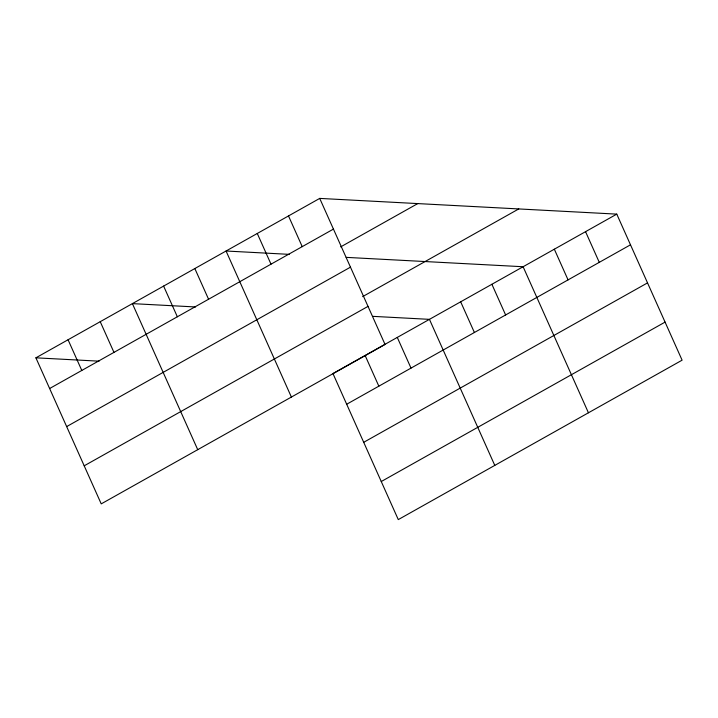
<?xml version="1.0" encoding="UTF-8"?>
<svg xmlns="http://www.w3.org/2000/svg" width="718" height="718" viewBox="0 0 718 718"><rect width="100%" height="100%" fill="white"/><g stroke="black" fill="none" stroke-linecap="round" stroke-linejoin="round"><path stroke-width="1.08" d="M319.716 198.401L385.045 344.452L101.229 503.874L35.9 357.824L319.716 198.401L616.771 214.126L682.1 360.176L398.284 519.599L332.955 373.548L616.771 214.126M49.632 388.519L333.448 229.096M340.673 246.884L417.75 203.589M66.657 426.591L350.474 267.159M362.644 296.624L518.746 208.938M84.203 465.811L368.02 306.38M346.677 404.243L630.503 244.811M363.712 442.306L647.528 282.883M381.249 481.536L665.074 322.104M289.228 254.351L226.062 251.013L291.391 397.063M346.175 257.367L523.108 266.737L588.437 412.778M195.574 306.963L132.399 303.624L197.728 449.674M372.813 316.351L429.445 319.348L494.783 465.39M35.9 357.824L99.075 361.172M585.547 231.663L599.279 262.348M554.332 249.2L568.055 279.885M491.893 284.274L505.616 314.96M460.669 301.811L474.401 332.497M397.287 337.415L411.01 368.11M365.121 355.482L378.844 386.176M288.501 215.938L302.224 246.633M257.277 233.476L271.009 264.17M194.838 268.55L208.57 299.235M163.614 286.087L177.346 316.773M100.233 321.691L113.965 352.385M68.066 339.758L81.798 370.452"/></g></svg>
